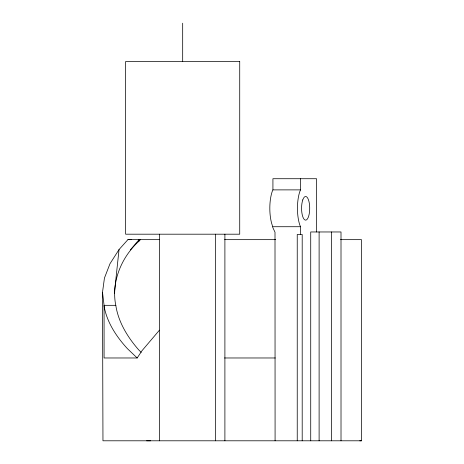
<?xml version="1.0" encoding="UTF-8"?>
<svg xmlns="http://www.w3.org/2000/svg" width="464" height="464" viewBox="0 0 464 464"><rect width="100%" height="100%" fill="white"/><g stroke="black" fill="none" stroke-linecap="round" stroke-linejoin="round"><path stroke-width="0.7" d="M159.367 234.192L159.448 440.794M316.564 231.965L316.558 178.721L272.925 178.721L272.925 189.88L272.217 191.458A23.821 8.184 90 0 0 272.217 225.15L272.925 227.824L275.001 232.203L275.088 440.794M297.238 440.794L297.238 234.488L302.197 234.488L302.197 440.794M138.933 241.199L139.067 239.656L140.43 239.656L138.933 241.199C121.545 256.998 111.082 281.834 115.762 305.324L115.942 306.199A415.947 153.369 5.8 0 0 138.643 349.804L141.184 352.362M114.364 293.457L119.039 249.557L127.907 239.656L159.198 239.656M340.477 239.656L361.485 239.656L361.491 440.794L102.962 440.794L102.509 292.303L104.441 278.064L109.968 263.772L119.039 249.557M300.556 178.721L300.562 189.88L299.854 191.458A23.821 8.184 90 0 0 299.854 225.15L300.562 226.722L300.562 234.488M102.509 292.303L104.069 305.324L104.081 357.976L137.187 357.976L141.961 350.749L159.442 330.171M130.372 249.852L139.067 239.656M359.751 440.8L361.491 440.794M272.925 189.88L300.562 189.88M272.925 226.728L300.562 226.722M224.64 239.656L275.703 239.656M127.907 239.656L131.445 239.656M115.907 305.324L104.069 305.324L104.133 306.356A425.343 149.066 5.5 0 0 127.53 348.771L137.187 357.976M224.553 357.976L275.297 357.976M146.618 440.794L150.556 440.8M341.017 440.794L341.005 231.965L310.723 231.965L310.729 440.794M331.609 231.965L331.621 440.794M319.11 231.965L319.116 440.794M224.895 234.192L224.901 440.794M215.499 234.192L215.505 440.794M182.683 23.2L182.683 61.503M239.726 61.503L125.645 61.503L125.645 234.192L239.726 234.192L239.726 61.503M302.766 199.938A11.832 4.066 90 0 0 304.587 219.733A11.832 4.066 90 0 0 309.563 205.239A11.832 4.066 90 0 0 302.766 199.938"/></g></svg>
